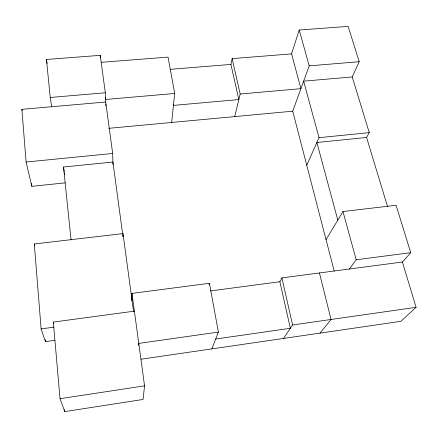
<?xml version="1.0" encoding="UTF-8"?>
<svg xmlns="http://www.w3.org/2000/svg" width="438" height="438" viewBox="0 0 438 438"><rect width="100%" height="100%" fill="white"/><g stroke="black" fill="none" stroke-linecap="round" stroke-linejoin="round"><path stroke-width="0.66" d="M131.767 300.775L131.975 293.4L209.441 283.271L218.376 332.081L211.855 348.889M138.643 345.44L138.775 343.403L218.376 332.081M171.658 122.465L174.702 93.486L168.039 57.099L101.227 62.327M131.975 293.4L144.551 385.851L143.078 399.461L64.731 411.605L60.039 398.695L53.31 322.083L134.389 311.15M173.207 104.069L173.448 105.394L238.836 99.552L230.925 64.419L232.135 58.615L291.555 53.879L299.22 30.03L348.128 26.395L359.215 61.714L352.229 76.962L369.261 132.648L366.59 137.472L387.575 206.703M234.73 116.59L240.172 94.017L232.135 58.615M209.074 284.519L209.441 283.271M334.194 271.073L292.726 111.192L309.201 65.853L299.22 30.03M306.737 165.219L319.012 137.669L303.644 81.156L352.229 76.962M215.682 339.028L290.367 328.297L279.877 281.733L281.913 277.895L402.423 262.028L410.729 252.688L396.089 205.274L342.965 211.538L326.042 239.652M283.539 338.437L292.606 324.974L281.913 277.895M349.387 269.014L356.198 259.761L410.729 252.688M320.025 333.115L331.062 319.477L319.428 272.956M402.423 262.028L416.1 307.317L400.819 321.333L141.113 359.204M60.039 398.695L144.551 385.851M292.606 324.974L416.1 307.317M133.552 311.555L122.99 233.591L34.29 243.971L41.123 328.905L45.421 341.651L54.898 340.337M41.123 328.905L54.055 327.148M210.443 290.936L279.877 281.733M112.988 164.666L112.681 153.47L105.695 102.027L21.9 109.33L26.088 162.027L31.854 186.336L65.185 182.86M319.012 137.669L369.261 132.648M71.049 239.958L63.526 167.009L112.916 162.033L122.629 233.87M366.59 137.472L316.866 142.492L337.802 220.111M26.088 162.027L112.681 153.47M108.755 128.323L292.726 111.192M240.172 94.017L300.911 88.673L291.555 53.879M174.702 93.486L105.591 99.47L105.317 97.45M105.334 92.779L100.225 55.347L46.466 59.469L50.233 97.466L105.334 92.779L105.695 102.027M309.201 65.853L359.215 61.714M170.382 69.324L230.925 64.419M53.31 322.083L53.655 323.326M342.965 211.538L356.198 259.761M34.29 243.971L34.821 245.937M21.9 109.33L22.19 110.655M50.233 97.466L51.668 106.735M46.466 59.469L47.08 63.51M63.526 167.009L64.205 171.608M64.402 172.928L64.6 174.242M122.815 235.222L122.996 236.58L122.99 233.591M64.55 409.574L64.731 411.605M45.251 339.62L45.421 341.651M31.635 183.61L31.854 186.336M100.225 55.347L100.34 57.904M105.772 104.063L105.854 106.1"/></g></svg>
